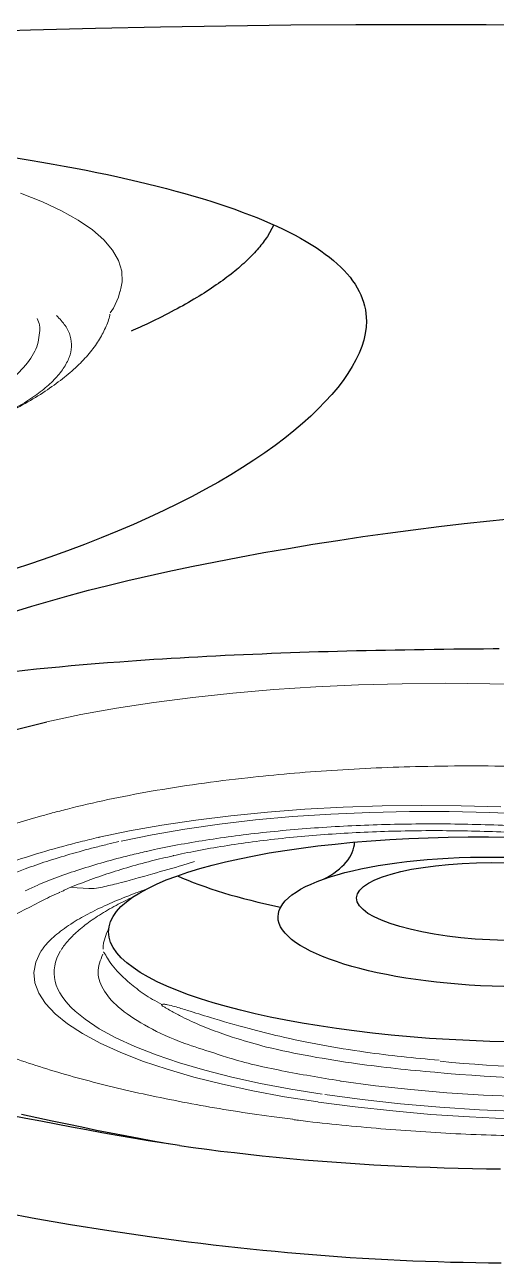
# Model space of a CAD drawing. Extents: x 938 to 1038, y 781 to 934.
# Drawn here: x 986.488 to 988.179, y 876.322 to 880.767 of the extents above; entities that cross this region are included whole.
import ezdxf

# ---------------------------------------------------------------- set-up
doc = ezdxf.new("R2010")
doc.units = 0
doc.header["$MEASUREMENT"] = 0
doc.linetypes.add('SLD-Solid', pattern=[0])
doc.layers.add('1', color=4, linetype='Continuous')
doc.layers.add('DIM', color=3, linetype='Continuous')

# ---------------------------------------------------------------- blocks, each defined once
blk = doc.blocks.new('jet-hss-rot')
at = {"layer": '1', "color": 3, "linetype": 'SLD-Solid', "lineweight": 15}
for p, q in [((0.9776, 2.4983), (0.9138, 2.4882)), ((1.0416, 2.4983), (0.9776, 2.4983)), ((1.0721, 2.4947), (1.0416, 2.4983)), ((1.1005, 2.4904), (1.0721, 2.4947)), ((0.8503, 2.4682), (0.7874, 2.4383)), ((0.9138, 2.4882), (0.8503, 2.4682)), ((1.1339, 2.4839), (1.1004, 2.4891)), ((1.1973, 2.4639), (1.1339, 2.4839)), ((1.2251, 2.4519), (1.1973, 2.4639)), ((0.7874, 2.4383), (0.7254, 2.3986)), ((0.7254, 2.3986), (0.6646, 2.3492)), ((0.6646, 2.3492), (0.6052, 2.2905)), ((0.6052, 2.2905), (0.5474, 2.2225)), ((0.5474, 2.2225), (0.4914, 2.1456))]:
    blk.add_line(p, q, dxfattribs=at)
for points, knots in [([(1.8841, 1.9538), (1.8823, 1.9569), (1.8608, 1.9926), (1.8161, 2.0541), (1.7504, 2.1367), (1.6817, 2.2096), (1.611, 2.2733), (1.5386, 2.3277), (1.4649, 2.3725), (1.3902, 2.4082), (1.3148, 2.4336), (1.262, 2.4475), (1.2345, 2.4502), (1.2323, 2.4505)], [0, 0, 0, 0, 0.011075, 0.128358, 0.243715, 0.356861, 0.467679, 0.576202, 0.682584, 0.787058, 0.889908, 0.99144, 1, 1, 1, 1]), ([(1.2303, 2.2589), (1.2509, 2.27), (1.2922, 2.2922), (1.3559, 2.3075), (1.4197, 2.3106), (1.4836, 2.301), (1.5484, 2.2789), (1.6128, 2.2448), (1.6757, 2.1993), (1.7388, 2.143), (1.7794, 2.0943), (1.8004, 2.0691)], [0, 0, 0, 0, 0.113502, 0.227834, 0.336279, 0.444726, 0.555781, 0.666843, 0.775057, 0.88383, 1, 1, 1, 1]), ([(1.3027, 2.198), (1.2962, 2.1977), (1.2768, 2.197), (1.2568, 2.1921), (1.2435, 2.1888)], [0, 0, 0, 0, 0.3359347, 1, 1, 1, 1]), ([(2.0193, 1.4456), (2.0012, 1.4915), (1.965, 1.5834), (1.9188, 1.6797), (1.8719, 1.7661), (1.8246, 1.8444), (1.7607, 1.9333), (1.6937, 2.0101), (1.614, 2.0839), (1.5205, 2.1462), (1.4131, 2.1903), (1.3395, 2.1954), (1.3027, 2.198)], [0, 0, 0, 0, 0.099686, 0.199319, 0.230421, 0.322801, 0.415179, 0.507539, 0.5999, 0.733139, 0.866784, 1, 1, 1, 1])]:
    blk.add_open_spline(points, degree=3, knots=knots, dxfattribs=at)
blk = doc.blocks.new('JET-HSS-Standard')
at = {"layer": '1', "color": 3, "linetype": 'SLD-Solid', "lineweight": 15}
for p, q in [((0, 0.0792), (0, -0.0792)), ((0.6603, -0.0685), (0.6636, 0.0751)), ((2.1095, -0.0623), (2.1125, 0.07)), ((2.1882, 0.0686), (2.185, -0.0751)), ((2.2238, -0.1105), (2.2279, 0.0295)), ((0.6298, -0.1709), (0.6299, -0.0283)), ((0, -0.0792), (0.0041, -0.2372)), ((0.6614, -0.2124), (0.6603, -0.0685)), ((2.1024, -0.1936), (2.1095, -0.0623)), ((2.185, -0.0751), (2.1774, -0.2178)), ((2.2157, -0.2494), (2.2238, -0.1105)), ((0.6337, -0.3131), (0.6298, -0.1709)), ((0.6668, -0.3557), (0.6614, -0.2124)), ((2.0914, -0.3233), (2.1024, -0.1936)), ((2.1774, -0.2178), (2.1655, -0.3587)), ((0.0041, -0.2372), (0.0122, -0.3943)), ((2.2037, -0.3865), (2.2157, -0.2494)), ((0.6416, -0.4544), (0.6337, -0.3131)), ((2.0765, -0.4505), (2.0914, -0.3233)), ((0.0122, -0.3943), (0.0243, -0.5499)), ((0.6766, -0.4976), (0.6668, -0.3557)), ((2.1655, -0.3587), (2.1495, -0.497)), ((2.1878, -0.5213), (2.2037, -0.3865)), ((0.6536, -0.5939), (0.6416, -0.4544)), ((2.0578, -0.5747), (2.0765, -0.4505)), ((0.6906, -0.6372), (0.6766, -0.4976)), ((2.1495, -0.497), (2.1292, -0.6319)), ((2.1682, -0.6529), (2.1878, -0.5213)), ((0.0243, -0.5499), (0.0403, -0.7032)), ((2.057, -0.5794), (2.0574, -0.5769)), ((2.0574, -0.577), (2.0578, -0.5747)), ((0.6694, -0.731), (0.6536, -0.5939)), ((0.7088, -0.7739), (0.6906, -0.6372)), ((2.1278, -0.6406), (2.1063, -0.7541)), ((2.1455, -0.7754), (2.1677, -0.656)), ((2.1677, -0.656), (2.1682, -0.6529)), ((0.0403, -0.7032), (0.0603, -0.8537)), ((0.6891, -0.865), (0.6694, -0.731)), ((2.1063, -0.7541), (2.0812, -0.8631)), ((0.731, -0.9069), (0.7088, -0.7739)), ((2.1196, -0.8901), (2.1455, -0.7754)), ((0.0603, -0.8537), (0.084, -1.0007)), ((0.7126, -0.9953), (0.6891, -0.865)), ((2.0812, -0.8631), (2.0528, -0.9668)), ((0.7572, -1.0354), (0.731, -0.9069)), ((2.0902, -0.9994), (2.1196, -0.8901)), ((2.0528, -0.9668), (2.0212, -1.0647)), ((0.084, -1.0007), (0.1115, -1.1438)), ((0.7397, -1.1211), (0.7126, -0.9953)), ((2.0573, -1.1026), (2.0902, -0.9994)), ((0.7872, -1.1587), (0.7572, -1.0354)), ((2.0212, -1.0647), (1.9865, -1.1562)), ((2.0213, -1.199), (2.0573, -1.1026)), ((0.1115, -1.1438), (0.1426, -1.2822)), ((0.7703, -1.2419), (0.7397, -1.1211)), ((0.9521, -1.1219), (0.9728, -1.1625)), ((0.8209, -1.2761), (0.7872, -1.1587)), ((0.9255, -1.1982), (0.9249, -1.1968)), ((1.9865, -1.1562), (1.9491, -1.2406)), ((1.9823, -1.2882), (2.0213, -1.199)), ((0.8043, -1.3571), (0.7703, -1.2419)), ((1.6986, -1.2221), (1.6901, -1.2254)), ((1.9491, -1.2406), (1.9091, -1.3175)), ((0.1426, -1.2822), (0.1772, -1.4155)), ((0.858, -1.3869), (0.8209, -1.2761)), ((1.9406, -1.3694), (1.9823, -1.2882)), ((1.9091, -1.3175), (1.8668, -1.3863)), ((0.8414, -1.4662), (0.8043, -1.3571)), ((1.8964, -1.4423), (1.9406, -1.3694)), ((0.1772, -1.4155), (0.2151, -1.5431)), ((1.8668, -1.3863), (1.8224, -1.4467)), ((1.8224, -1.4467), (1.7762, -1.4983)), ((1.8501, -1.5063), (1.8964, -1.4423)), ((1.1057, -1.4973), (1.1028, -1.5598)), ((1.7762, -1.4983), (1.7355, -1.5353)), ((1.8018, -1.5611), (1.8501, -1.5063)), ((0.2151, -1.5431), (0.2562, -1.6646)), ((1.7519, -1.6063), (1.8018, -1.5611)), ((1.6487, -1.6668), (1.7008, -1.6416)), ((1.7008, -1.6416), (1.7519, -1.6063)), ((1.4371, -1.6647), (1.4898, -1.6807)), ((1.4898, -1.6807), (1.5429, -1.6864)), ((1.5429, -1.6864), (1.596, -1.6818)), ((1.596, -1.6818), (1.6487, -1.6668))]:
    blk.add_line(p, q, dxfattribs=at)
at = {"layer": '1', "color": 3}
for centre, major_axis, ratio, start_param, end_param in [((1.309, 0.0167), (-0.0138, 1.4397), 0.364496, 3.146563, 9.429748), ((1.2194, -0.0045), (-0.004, 0.812), 0.408212, 3.144742, 9.427927), ((1.1154, -0.0009), (-0.001, 0.5359), 0.371973, 3.142644, 9.425829), ((0.8288, -0.9687), (0, 0.4195), 0.7, -0.725267, -0.007908), ((0.7472, 0.0526), (-0.0138, 1.4397), 0.364496, 3.679416, 4.068187)]:
    blk.add_ellipse(centre, major_axis=major_axis, ratio=ratio, start_param=start_param, end_param=end_param, dxfattribs=at)
at = {"layer": '1', "color": 3, "linetype": 'SLD-Solid', "lineweight": 15}
for centre, major_axis, start_param, end_param in [((0.2938, 0.1061), (0, 2.4608), 4.571791, 5.14569), ((0.3464, 0.1109), (0, 2.3041), 4.567646, 5.149835), ((1.1075, -1.5137), (0, 0.0167), 0.155275, 0.272948), ((1.535, -1.0554), (0, 0.5588), 2.864732, 3.67969)]:
    blk.add_ellipse(centre, major_axis=major_axis, ratio=0.7, start_param=start_param, end_param=end_param, dxfattribs=at)
for points, knots in [([(2.2614, -0.7442), (2.2624, -0.7374), (2.2703, -0.6854), (2.2817, -0.5855), (2.2954, -0.4448), (2.3054, -0.3019), (2.3119, -0.1578), (2.3148, -0.0132), (2.3141, 0.1313), (2.3098, 0.2748), (2.3019, 0.4167), (2.2904, 0.5563), (2.2755, 0.6929), (2.2571, 0.8265), (2.2353, 0.9571), (2.2102, 1.0848), (2.1816, 1.2092), (2.1497, 1.3298), (2.1146, 1.4456), (2.0809, 1.545), (2.0577, 1.603), (2.0483, 1.6264)], [0, 0, 0, 0, 0.008425, 0.064388, 0.120568, 0.17691, 0.233345, 0.289786, 0.346148, 0.402364, 0.458374, 0.514135, 0.569591, 0.624664, 0.679957, 0.735663, 0.791743, 0.848146, 0.904805, 0.961644, 1, 1, 1, 1]), ([(0.7233, -1.6362), (0.7158, -1.6184), (0.6892, -1.5552), (0.6464, -1.4394), (0.5972, -1.2834), (0.553, -1.1162), (0.5168, -0.9504), (0.488, -0.7903), (0.4654, -0.6368), (0.4471, -0.479), (0.4324, -0.3082), (0.4226, -0.1257), (0.4187, 0.0694), (0.4216, 0.266), (0.4308, 0.4467), (0.4438, 0.6094), (0.455, 0.7052), (0.4605, 0.7532)], [0, 0, 0, 0, 0.029367, 0.103767, 0.178168, 0.254729, 0.331291, 0.393306, 0.455321, 0.518568, 0.581815, 0.656275, 0.730735, 0.807359, 0.883982, 0.94187, 1, 1, 1, 1]), ([(0.9071, -1.2951), (0.9024, -1.2821), (0.8868, -1.2383), (0.862, -1.1596), (0.8339, -1.0574), (0.8087, -0.9503), (0.7865, -0.839), (0.7675, -0.7239), (0.7518, -0.6057), (0.7394, -0.4849), (0.7304, -0.3622), (0.7249, -0.2382), (0.7229, -0.1135), (0.7244, 0.0113), (0.7294, 0.1354), (0.7378, 0.2584), (0.7498, 0.3794), (0.7636, 0.488), (0.7744, 0.5549), (0.7789, 0.5834)], [0, 0, 0, 0, 0.026275, 0.087966, 0.149698, 0.211464, 0.273267, 0.335105, 0.396973, 0.458867, 0.520782, 0.582712, 0.644652, 0.706595, 0.768535, 0.830464, 0.892377, 0.954267, 1, 1, 1, 1]), ([(0.9251, -1.197), (0.9206, -1.1843), (0.9057, -1.142), (0.8821, -1.066), (0.8555, -0.9672), (0.8319, -0.8637), (0.8113, -0.7559), (0.7939, -0.6446), (0.7798, -0.5303), (0.769, -0.4137), (0.7617, -0.2953), (0.7578, -0.1759), (0.7575, -0.0561), (0.7607, 0.0634), (0.7673, 0.182), (0.7774, 0.2991), (0.7907, 0.4119), (0.8023, 0.4905), (0.8092, 0.531), (0.8101, 0.5367)], [0, 0, 0, 0, 0.027554, 0.091746, 0.155986, 0.220267, 0.284591, 0.348954, 0.413352, 0.477778, 0.542227, 0.606691, 0.671163, 0.735636, 0.8001, 0.864548, 0.928972, 0.98997, 1, 1, 1, 1]), ([(1.9061, -0.4893), (1.9124, -0.4462), (1.9252, -0.3598), (1.933, -0.27), (1.9369, -0.2249)], [0, 0, 0, 0, 0.497728, 1, 1, 1, 1]), ([(1.9993, -0.2387), (1.9952, -0.2859), (1.987, -0.3807), (1.9736, -0.4719), (1.9668, -0.5178)], [0, 0, 0, 0, 0.4977301, 1, 1, 1, 1]), ([(1.8367, -0.7987), (1.8503, -0.7499), (1.8776, -0.6516), (1.8965, -0.5437), (1.9061, -0.4893)], [0, 0, 0, 0, 0.496249, 1, 1, 1, 1]), ([(1.9668, -0.5178), (1.9569, -0.5745), (1.9369, -0.6888), (1.9081, -0.7928), (1.8935, -0.8452)], [0, 0, 0, 0, 0.496228, 1, 1, 1, 1]), ([(1.9295, -1.0368), (1.9382, -1.017), (1.9704, -0.944), (2.015, -0.7912), (2.0427, -0.6499), (2.0566, -0.5793)], [0, 0, 0, 0, 0.157416, 0.578708, 1, 1, 1, 1]), ([(1.8253, -2.0335), (1.8407, -2.0109), (1.874, -1.9621), (1.922, -1.8785), (1.9699, -1.7849), (2.015, -1.6846), (2.0576, -1.5778), (2.0974, -1.4647), (2.1343, -1.3458), (2.1681, -1.2214), (2.1988, -1.0923), (2.2259, -0.9587), (2.2465, -0.8422), (2.2566, -0.7694), (2.2602, -0.7434)], [0, 0, 0, 0, 0.074591, 0.161112, 0.246996, 0.333324, 0.42023, 0.507675, 0.595605, 0.683955, 0.772643, 0.861576, 0.950652, 1, 1, 1, 1]), ([(1.6899, -1.2251), (1.6899, -1.2251), (1.6887, -1.223), (1.6879, -1.2162), (1.6908, -1.2008), (1.7002, -1.1727), (1.7202, -1.1228), (1.7555, -1.0364), (1.7973, -0.9255), (1.8251, -0.8361), (1.8367, -0.7987)], [0, 0, 0, 0, 0.0002, 0.025236, 0.067323, 0.141073, 0.266748, 0.470502, 0.778091, 1, 1, 1, 1]), ([(1.8935, -0.8452), (1.8806, -0.8816), (1.8502, -0.9678), (1.8014, -1.0687), (1.7569, -1.1426), (1.7284, -1.1826), (1.7121, -1.204), (1.703, -1.2152), (1.6995, -1.2201), (1.6983, -1.2218)], [0, 0, 0, 0, 0.230758, 0.545346, 0.74943, 0.872578, 0.942678, 0.980397, 1, 1, 1, 1]), ([(1.4397, -1.4418), (1.4713, -1.4493), (1.5346, -1.4643), (1.6298, -1.4376), (1.7221, -1.3759), (1.8086, -1.2757), (1.879, -1.1624), (1.9154, -1.0718), (1.9295, -1.0368)], [0, 0, 0, 0, 0.177735, 0.35547, 0.533205, 0.71094, 0.888675, 1, 1, 1, 1]), ([(1.1267, -1.5978), (1.1238, -1.5939), (1.106, -1.5703), (1.0745, -1.5195), (1.0329, -1.4459), (0.9931, -1.3643), (0.9572, -1.2822), (0.9354, -1.2241), (0.9257, -1.198)], [0, 0, 0, 0, 0.039608, 0.239952, 0.439301, 0.636256, 0.836536, 1, 1, 1, 1]), ([(0.9728, -1.1625), (0.9889, -1.1984), (1.025, -1.2784), (1.068, -1.3739), (1.0951, -1.4453), (1.105, -1.4787), (1.1055, -1.4935), (1.1057, -1.4973)], [0, 0, 0, 0, 0.322327, 0.718503, 0.892265, 0.972127, 1, 1, 1, 1]), ([(1.5851, -1.3415), (1.6031, -1.325), (1.6394, -1.2917), (1.6733, -1.2474), (1.6903, -1.2252)], [0, 0, 0, 0, 0.4978509, 1, 1, 1, 1]), ([(1.1262, -1.7257), (1.1162, -1.7119), (1.0908, -1.6769), (1.0515, -1.6122), (1.0087, -1.5331), (0.9678, -1.4466), (0.9341, -1.3675), (0.9147, -1.315), (0.9076, -1.2959)], [0, 0, 0, 0, 0.125672, 0.317663, 0.508626, 0.698715, 0.890112, 1, 1, 1, 1]), ([(1.1022, -1.2933), (1.1096, -1.307), (1.1329, -1.349), (1.1732, -1.4137), (1.2234, -1.4841), (1.2777, -1.5483), (1.3358, -1.6041), (1.3821, -1.6368), (1.4129, -1.6537), (1.4257, -1.6597), (1.4334, -1.6632), (1.4359, -1.6642), (1.4359, -1.6642)], [0.1589519, 0.1589519, 0.1589519, 0.1589519, 0.2189082, 0.346758, 0.4751575, 0.6035615, 0.754596, 0.905669, 0.9433962, 0.9811215, 0.9999977, 1, 1, 1, 1]), ([(1.4248, -1.5916), (1.4248, -1.5916), (1.416, -1.5878), (1.3984, -1.5797), (1.3632, -1.5602), (1.3278, -1.5361), (1.2837, -1.5002), (1.2398, -1.4585), (1.1895, -1.4014), (1.1572, -1.359), (1.1422, -1.3376)], [0, 0, 0, 0, 0.0000306, 0.0744962, 0.1489695, 0.2980039, 0.3724874, 0.5215575, 0.6706687, 0.804032, 0.804032, 0.804032, 0.804032]), ([(1.4305, -1.4399), (1.4305, -1.4399), (1.4293, -1.4394), (1.4291, -1.4374), (1.4418, -1.4324), (1.4675, -1.4212), (1.5168, -1.3958), (1.5578, -1.3632), (1.5851, -1.3415)], [0, 0, 0, 0, 0.000257, 0.036334, 0.144253, 0.358235, 0.572789, 1, 1, 1, 1]), ([(1.1001, -1.8637), (1.0708, -1.8203), (1.0268, -1.7552), (0.9719, -1.6521), (0.9321, -1.5697), (0.9004, -1.4963), (0.8768, -1.4373), (0.8658, -1.4081), (0.8608, -1.3946)], [0, 0, 0, 0, 0.337008, 0.50583, 0.674678, 0.843513, 0.927915, 1, 1, 1, 1]), ([(0.8418, -1.4672), (0.8418, -1.4672), (0.8417, -1.4668), (0.8416, -1.4665), (0.8414, -1.4662)], [0, 0, 0, 0, 0.109067, 1, 1, 1, 1]), ([(1.3662, -1.4372), (1.3511, -1.4342), (1.332, -1.4304), (1.3127, -1.4241), (1.3086, -1.4226)], [0, 0, 0, 0, 0.3572691, 0.4544643, 0.4544643, 0.4544643, 0.4544643]), ([(1.3665, -1.4372), (1.3733, -1.4383), (1.3895, -1.4407), (1.4055, -1.4407), (1.4148, -1.4408)], [0, 0, 0, 0, 0.42371, 1, 1, 1, 1]), ([(0.8421, -1.4679), (0.8421, -1.4679), (0.842, -1.4676), (0.8419, -1.4674), (0.8418, -1.4672)], [0, 0, 0, 0, 0.154805, 1, 1, 1, 1]), ([(1.5199, -2.2478), (1.5134, -2.2474), (1.4761, -2.2453), (1.4077, -2.2289), (1.3153, -2.1828), (1.2323, -2.1188), (1.1592, -2.0439), (1.0955, -1.9646), (1.0341, -1.8732), (0.9752, -1.7708), (0.9193, -1.6574), (0.8752, -1.5553), (0.8504, -1.4897), (0.8421, -1.4679)], [0, 0, 0, 0, 0.026712, 0.151413, 0.276447, 0.401159, 0.493498, 0.585836, 0.678075, 0.770318, 0.862284, 0.954116, 1, 1, 1, 1]), ([(1.563, -2.2589), (1.5393, -2.27), (1.4915, -2.2922), (1.4215, -2.3075), (1.353, -2.3106), (1.2862, -2.301), (1.2202, -2.2789), (1.1555, -2.2448), (1.0928, -2.1995), (1.0258, -2.1376), (0.9545, -2.0548), (0.8716, -1.9346), (0.8008, -1.8064), (0.7499, -1.6976), (0.7294, -1.6502), (0.7233, -1.6362)], [0, 0, 0, 0, 0.075379, 0.151309, 0.223329, 0.29535, 0.369104, 0.442862, 0.514729, 0.586967, 0.682119, 0.778071, 0.907999, 0.972873, 1, 1, 1, 1]), ([(1.1774, -1.668), (1.1773, -1.6679), (1.1621, -1.6491), (1.1458, -1.6262), (1.1294, -1.6024), (1.1286, -1.6013)], [0, 0, 0, 0, 0.006401, 0.954168, 1, 1, 1, 1]), ([(1.3157, -1.8797), (1.3159, -1.8789), (1.3162, -1.878), (1.3166, -1.8761), (1.3168, -1.8732), (1.316, -1.8657), (1.3079, -1.843), (1.2798, -1.8015), (1.2348, -1.7409), (1.196, -1.6916), (1.1774, -1.6679)], [0, 0, 0, 0, 0.006241, 0.007227, 0.014587, 0.028589, 0.070449, 0.262258, 0.646421, 1, 1, 1, 1])]:
    blk.add_open_spline(points, degree=3, knots=knots, dxfattribs=at)
at = {"layer": 'DIM'}
blk.add_line((0.337, -1.8647), (0.2562, -1.6646), dxfattribs=at)
blk = doc.blocks.new('VISTA')
at = {"layer": '1', "color": 3, "linetype": 'Continuous'}
for points in [[(50.5004, 81.2003), (50.2668, 81.2021), (50.0331, 81.2029), (49.7995, 81.2024), (49.5659, 81.2009), (49.3323, 81.1982), (49.0987, 81.1943), (48.8651, 81.1893), (48.6316, 81.1832), (48.3981, 81.1759), (48.1647, 81.1675), (47.9313, 81.1579), (47.6979, 81.1472), (47.4647, 81.1353), (47.2315, 81.1223), (46.9983, 81.1082), (46.7653, 81.0929), (46.5323, 81.0764), (46.2995, 81.0589), (46.0667, 81.0401), (45.8341, 81.0203), (45.6015, 80.9992)], [(48.5587, 80.7286), (48.6312, 80.7164)], [(48.6312, 80.7164), (48.6725, 80.7095), (48.7132, 80.7025), (48.7534, 80.6953), (48.793, 80.688), (48.8319, 80.6805), (48.8703, 80.6728), (48.908, 80.665), (48.9451, 80.657), (48.9815, 80.6489), (49.0172, 80.6406), (49.0523, 80.6322), (49.0868, 80.6236), (49.1205, 80.6149), (49.1535, 80.6061), (49.1859, 80.5971), (49.2175, 80.588), (49.2484, 80.5787), (49.2785, 80.5694), (49.3079, 80.5599), (49.3366, 80.5502), (49.3645, 80.5405), (49.3917, 80.5306), (49.4181, 80.5206), (49.4437, 80.5105), (49.4686, 80.5003), (49.4927, 80.4899), (49.516, 80.4794), (49.5385, 80.4689), (49.5602, 80.4582), (49.5811, 80.4473), (49.6011, 80.4364), (49.6204, 80.4254), (49.6389, 80.4142), (49.6565, 80.4029), (49.6734, 80.3915), (49.6894, 80.38), (49.7046, 80.3684), (49.7189, 80.3567), (49.7325, 80.3448), (49.7452, 80.3329), (49.7571, 80.3208), (49.7681, 80.3086), (49.7784, 80.2963), (49.7878, 80.2839), (49.7963, 80.2713), (49.8041, 80.2587), (49.811, 80.2459), (49.8171, 80.233), (49.8224, 80.2199), (49.8269, 80.2068), (49.8305, 80.1935), (49.8333, 80.1801), (49.8353, 80.1666), (49.8369, 80.1393)], [(49.8369, 80.1393), (49.8358, 80.1169), (49.8327, 80.0942), (49.8274, 80.0712), (49.8202, 80.0478), (49.8109, 80.0241), (49.7996, 80.0002), (49.7862, 79.9759), (49.7709, 79.9513), (49.7535, 79.9264), (49.7342, 79.9013), (49.7129, 79.8758), (49.6897, 79.8502), (49.6645, 79.8243), (49.6373, 79.7982), (49.6082, 79.772), (49.5772, 79.7457), (49.5442, 79.7194), (49.5092, 79.693), (49.4724, 79.6666), (49.4336, 79.6402), (49.393, 79.6139), (49.3504, 79.5877), (49.306, 79.5616), (49.2597, 79.5357), (49.2116, 79.51), (49.1616, 79.4844), (49.1099, 79.4592), (49.0565, 79.4342), (49.0013, 79.4095), (48.9445, 79.3851), (48.886, 79.3611), (48.8259, 79.3375), (48.7642, 79.3143), (48.7009, 79.2915), (48.6361, 79.2692), (48.5699, 79.2473)], [(49.1249, 79.2404), (49.21, 79.2582), (49.2957, 79.2755), (49.3822, 79.2921), (49.4693, 79.308), (49.5571, 79.3233), (49.6455, 79.338), (49.7346, 79.352), (49.8242, 79.3654), (49.9144, 79.3781), (50.0052, 79.3901), (50.0964, 79.4015), (50.1882, 79.4122), (50.2804, 79.4222), (50.3731, 79.4316)], [(48.5708, 79.0958), (48.6366, 79.1159), (48.7035, 79.1354), (48.7713, 79.1544), (48.8402, 79.1728), (48.91, 79.1906), (48.9807, 79.2078), (49.1249, 79.2404)], [(50.2923, 78.9624), (50.2568, 78.9621), (50.2214, 78.9618), (50.1859, 78.9614), (50.1506, 78.961), (50.1153, 78.9606), (50.0801, 78.9601), (50.0449, 78.9596), (50.0099, 78.9591), (49.9749, 78.9585), (49.94, 78.9579), (49.9053, 78.9572), (49.8706, 78.9565), (49.8361, 78.9558), (49.8017, 78.955), (49.7674, 78.9541), (49.7333, 78.9533), (49.6994, 78.9523), (49.6656, 78.9514), (49.5985, 78.9492)], [(50.3132, 78.9627), (50.3122, 78.9627), (50.3111, 78.9627), (50.3101, 78.9627), (50.309, 78.9627), (50.308, 78.9627), (50.3069, 78.9626), (50.3059, 78.9626), (50.3048, 78.9626), (50.3038, 78.9626), (50.3027, 78.9626), (50.3017, 78.9626), (50.3007, 78.9625), (50.2996, 78.9625), (50.2986, 78.9625), (50.2975, 78.9625), (50.2965, 78.9625), (50.2954, 78.9625), (50.2944, 78.9625), (50.2923, 78.9624)], [(48.9521, 78.9154), (48.9079, 78.9121), (48.8642, 78.9086), (48.821, 78.905), (48.7783, 78.9013), (48.736, 78.8974), (48.6943, 78.8934), (48.653, 78.8893), (48.6123, 78.885), (48.572, 78.8806)], [(49.5985, 78.9492), (49.5642, 78.9481), (49.5301, 78.9468), (49.4963, 78.9456), (49.4626, 78.9442), (49.4291, 78.9428), (49.3959, 78.9414), (49.3628, 78.9399), (49.3299, 78.9383), (49.2973, 78.9367), (49.2648, 78.9351), (49.2326, 78.9333), (49.2006, 78.9316), (49.1688, 78.9297), (49.1372, 78.9278), (49.1058, 78.9259), (49.0746, 78.9239), (49.0437, 78.9219), (49.0129, 78.9198), (48.9521, 78.9154)], [(49.1663, 77.1797), (49.1102, 77.188), (49.0544, 77.1967), (48.9988, 77.206), (48.9435, 77.2157), (48.8884, 77.2257), (48.8335, 77.2359), (48.7788, 77.2462), (48.7241, 77.2565), (48.6695, 77.2669), (48.6151, 77.2772), (48.5607, 77.2876)], [(49.1663, 77.1797), (49.1189, 77.1874), (49.0706, 77.1958), (49.0214, 77.2047), (48.9714, 77.2141), (48.9205, 77.2241), (48.8688, 77.2344), (48.8164, 77.2452), (48.7632, 77.2563), (48.7092, 77.2676), (48.6545, 77.2792), (48.5992, 77.291)], [(49.067, 76.8508), (48.9129, 76.8734), (48.7751, 76.8956), (48.6509, 76.9173), (48.5377, 76.938)], [(49.1663, 77.1797), (49.2155, 77.1729), (49.2648, 77.1664), (49.3142, 77.1602), (49.3637, 77.1543), (49.4133, 77.1487), (49.4631, 77.1434), (49.5129, 77.1383), (49.5628, 77.1336), (49.6128, 77.1291), (49.6628, 77.1249), (49.713, 77.121), (49.7632, 77.1174), (49.8135, 77.1141), (49.8638, 77.111), (49.9142, 77.1083), (49.9646, 77.1058), (50.0151, 77.1036), (50.0656, 77.1016), (50.1162, 77.1), (50.1667, 77.0986), (50.2174, 77.0975), (50.268, 77.0967), (50.3186, 77.0961)], [(50.3203, 76.7574), (50.2751, 76.7578), (50.2298, 76.7585), (50.1846, 76.7594), (50.1393, 76.7605), (50.0941, 76.7619), (50.049, 76.7634), (50.0038, 76.7651), (49.9587, 76.7671), (49.9136, 76.7693), (49.8685, 76.7717), (49.8235, 76.7743), (49.7785, 76.7772), (49.7336, 76.7803), (49.6887, 76.7836), (49.6439, 76.7871), (49.5991, 76.7909), (49.5544, 76.7949), (49.5097, 76.799), (49.4651, 76.8034), (49.4206, 76.8079), (49.3761, 76.8127), (49.3317, 76.8176), (49.2874, 76.8227), (49.2431, 76.8279), (49.199, 76.8334), (49.1549, 76.839), (49.067, 76.8508)]]:
    blk.add_lwpolyline(points, dxfattribs=at)
blk.add_lwpolyline([(49.5049, 80.4845), (49.4818, 80.4433, -0.039062), (49.4499, 80.4011, -0.030284), (49.4089, 80.3578, -0.024574), (49.3588, 80.3137, -0.021542), (49.2986, 80.2689, -0.018212), (49.2285, 80.2235, -0.01554), (49.1479, 80.1779, -0.013233), (49.0571, 80.1322, -0.007395), (48.9928, 80.1026, -0.010109)], format="xyb", dxfattribs=at)
at = {"layer": '1'}
for name, p, xscale, zscale, rotation in [('jet-hss-rot', (46.4419, 80.818), 0.6000000000000213, 0.6, 271.9999999999992), ('JET-HSS-Standard', (50.3594, 78.8355), 0.6999999999999945, 0.7, 268.4543808287535)]:
    blk.add_blockref(name, p, dxfattribs=dict(at, xscale=xscale, zscale=zscale, rotation=rotation))

msp = doc.modelspace()

# ---------------------------------------------------------------- block references
at = {"layer": '1'}
msp.add_blockref('VISTA', (937.8767, 799.5644), dxfattribs=at)

doc.saveas('drawing.dxf')
